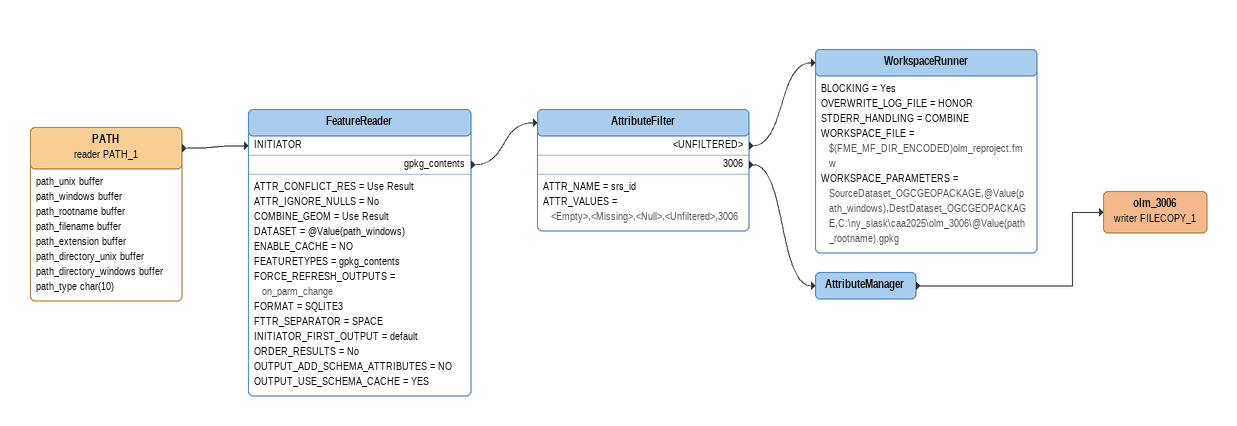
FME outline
PATH (reader PATH_1)
    attributes: path_unix buffer, path_windows buffer, path_rootname buffer, path_filename buffer, path_extension buffer, path_directory_unix buffer, path_directory_windows buffer, path_type char(10)
    -> FeatureReader [INITIATOR]
FeatureReader
    ATTR_CONFLICT_RES = Use Result
    ATTR_IGNORE_NULLS = No
    COMBINE_GEOM = Use Result
    DATASET = @Value(path_windows)
    ENABLE_CACHE = NO
    FEATURETYPES = gpkg_contents
    FORCE_REFRESH_OUTPUTS = on_parm_change
    FORMAT = SQLITE3
    FTTR_SEPARATOR = SPACE
    INITIATOR_FIRST_OUTPUT = default
    ORDER_RESULTS = No
    OUTPUT_ADD_SCHEMA_ATTRIBUTES = NO
    OUTPUT_USE_SCHEMA_CACHE = YES
    gpkg_contents -> AttributeFilter
AttributeFilter
    ATTR_NAME = srs_id
    ATTR_VALUES = <Empty>,<Missing>,<Null>,<Unfiltered>,3006
    <UNFILTERED> -> WorkspaceRunner
    3006 -> AttributeManager
WorkspaceRunner
    BLOCKING = Yes
    OVERWRITE_LOG_FILE = HONOR
    STDERR_HANDLING = COMBINE
    WORKSPACE_FILE = $(FME_MF_DIR_ENCODED)olm_reproject.fmw
    WORKSPACE_PARAMETERS = SourceDataset_OGCGEOPACKAGE,@Value(path_windows),DestDataset_OGCGEOPACKAGE,C:\ny_slask\caa2025\olm_3006\@Value(path_rootname).gpkg
AttributeManager
    -> olm_3006 (writer FILECOPY_1)
olm_3006 (writer FILECOPY_1)
